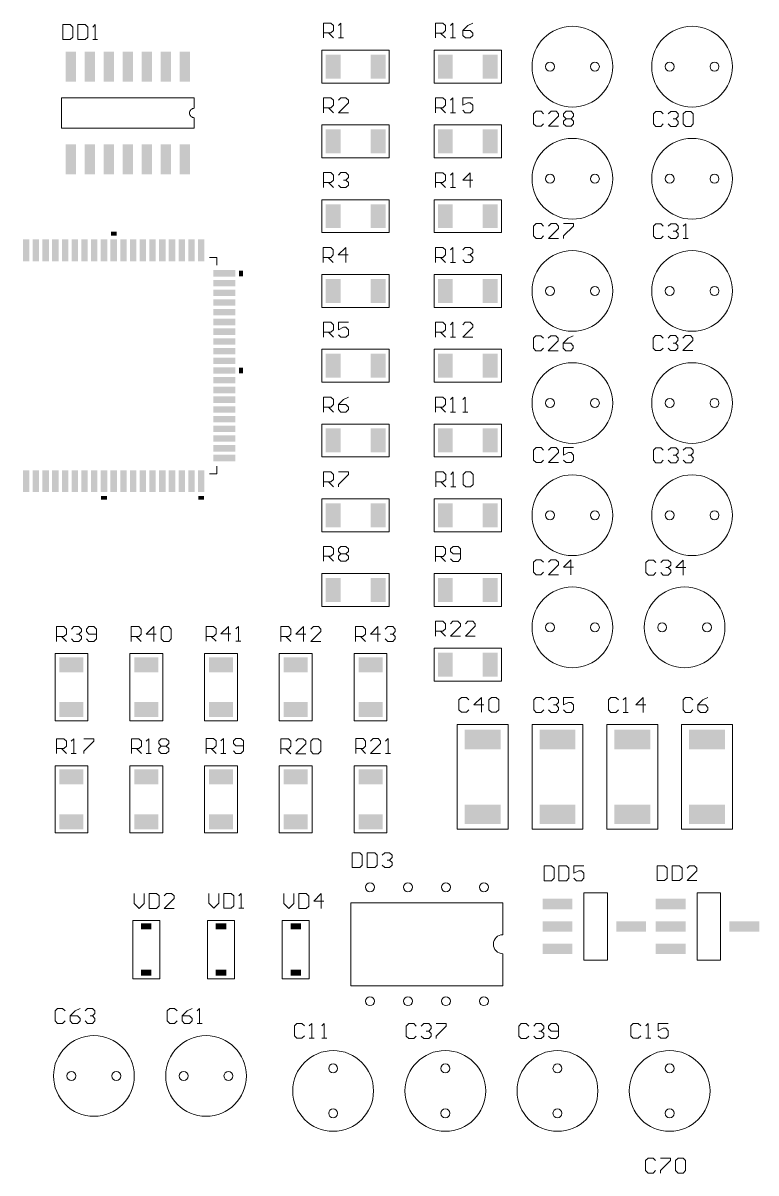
# Model space of a CAD drawing. Extents: x 0 to 597, y 0 to 420.
# Drawn here: x 122.4 to 171.4, y 244.4 to 321.4 of the extents above; entities that cross this region are included whole.
import ezdxf

# ---------------------------------------------------------------- set-up
doc = ezdxf.new("R2010")
doc.units = 0
doc.header["$MEASUREMENT"] = 0
doc.layers.add('PDF _Геометрия', color=7, linetype='CONTINUOUS')
doc.layers.add('PDF _Сплошная заливка', color=7, linetype='CONTINUOUS')

msp = doc.modelspace()

# ---------------------------------------------------------------- linework, layer by layer
at = {"layer": 'PDF _Геометрия', "lineweight": 20}
for points in [[(125.03252, 321.24951), (125.03252, 320.24978), (125.53222, 320.24978), (125.69885, 320.41646), (125.69885, 321.08294), (125.53222, 321.24951)], [(126.03222, 321.24951), (126.03222, 320.24978), (126.53223, 320.24978), (126.69886, 320.41646), (126.69886, 321.08294), (126.53223, 321.24951)], [(146.86693, 319.53915), (146.86693, 317.33922), (142.36616, 317.33922), (142.36616, 319.53915)], [(154.36844, 319.53915), (154.36844, 317.33922), (149.86747, 317.33922), (149.86747, 319.53915)], [(158.52409, 315.28765), (158.69104, 315.45433), (159.0241, 315.45433), (159.19073, 315.28765), (159.19073, 315.12108), (159.0241, 314.95441), (159.19073, 314.78784), (159.19073, 314.62117), (159.0241, 314.4546), (158.69104, 314.4546), (158.52409, 314.62117), (158.52409, 314.78784), (158.69104, 314.95441), (158.52409, 315.12108)], [(166.53066, 315.277), (166.69729, 315.44368), (167.03066, 315.44368), (167.1973, 315.277), (167.1973, 314.61052), (167.03066, 314.44385), (166.69729, 314.44385), (166.53066, 314.61052)], [(146.86693, 314.53918), (146.86693, 312.33924), (142.36616, 312.33924), (142.36616, 314.53918)], [(154.36844, 314.53918), (154.36844, 312.33903), (149.86747, 312.33903), (149.86747, 314.53918)], [(146.86693, 309.5391), (146.86693, 307.33896), (142.36616, 307.33896), (142.36616, 309.5391)], [(154.36844, 309.5391), (154.36844, 307.33896), (149.86747, 307.33896), (149.86747, 309.5391)], [(146.86693, 304.53912), (146.86693, 302.33898), (142.36616, 302.33898), (142.36616, 304.53912)], [(154.36844, 304.53912), (154.36844, 302.33898), (149.86747, 302.33898), (149.86747, 304.53912)], [(146.86693, 299.53915), (146.86693, 297.33901), (142.36616, 297.33901), (142.36616, 299.53915)], [(154.36844, 299.53915), (154.36844, 297.33901), (149.86747, 297.33901), (149.86747, 299.53915)], [(146.86693, 294.53918), (146.86693, 292.33903), (142.36616, 292.33903), (142.36616, 294.53918)], [(154.36844, 294.53918), (154.36844, 292.33903), (149.86747, 292.33903), (149.86747, 294.53918)], [(151.81239, 291.16933), (151.97913, 291.336), (152.3124, 291.336), (152.47903, 291.16933), (152.47903, 290.50284), (152.3124, 290.33627), (151.97913, 290.33627), (151.81239, 290.50284)], [(146.86693, 289.5392), (146.86693, 287.33906), (142.36616, 287.33906), (142.36616, 289.5392)], [(154.36844, 289.5392), (154.36844, 287.33906), (149.86747, 287.33906), (149.86747, 289.5392)], [(143.46998, 286.19024), (143.63672, 286.35681), (143.96999, 286.35681), (144.13641, 286.19024), (144.13641, 286.02357), (143.96999, 285.857), (144.13641, 285.69032), (144.13641, 285.52376), (143.96999, 285.35708), (143.63672, 285.35708), (143.46998, 285.52376), (143.46998, 285.69032), (143.63672, 285.857), (143.46998, 286.02357)], [(146.86693, 284.53923), (146.86693, 282.33909), (142.36616, 282.33909), (142.36616, 284.53923)], [(154.36813, 284.53923), (154.36813, 282.33909), (149.86747, 282.33909), (149.86747, 284.53923)], [(131.61621, 280.82725), (131.78284, 280.99392), (132.11611, 280.99392), (132.28275, 280.82725), (132.28275, 280.16097), (132.11611, 279.9944), (131.78284, 279.9944), (131.61621, 280.16097)], [(126.71307, 279.18916), (126.71307, 274.6891), (124.51274, 274.6891), (124.51274, 279.18916)], [(131.71425, 279.18916), (131.71425, 274.6891), (129.51372, 274.6891), (129.51372, 279.18916)], [(136.71492, 279.18916), (136.71492, 274.6891), (134.51459, 274.6891), (134.51459, 279.18916)], [(141.7161, 279.18916), (141.7161, 274.6891), (139.51557, 274.6891), (139.51557, 279.18916)], [(146.71677, 279.18916), (146.71677, 274.6891), (144.51644, 274.6891), (144.51644, 279.18916)], [(154.36844, 279.53925), (154.36844, 277.33911), (149.86747, 277.33911), (149.86747, 279.53925)], [(153.5293, 276.09248), (153.69593, 276.25905), (154.0292, 276.25905), (154.19594, 276.09248), (154.19594, 275.4262), (154.0292, 275.25953), (153.69593, 275.25953), (153.5293, 275.4262)], [(154.81829, 274.43919), (154.81829, 267.43915), (151.41795, 267.43915), (151.41795, 274.43919)], [(159.81927, 274.43919), (159.81927, 267.43915), (156.41882, 267.43915), (156.41882, 274.43919)], [(164.82014, 274.43919), (161.41969, 274.43919), (161.41969, 267.43915), (164.82014, 267.43915)], [(169.82111, 274.43919), (169.82111, 267.43915), (166.42067, 267.43915), (166.42067, 274.43919)], [(131.45308, 273.32811), (131.61971, 273.49478), (131.95277, 273.49478), (132.11972, 273.32811), (132.11972, 273.16154), (131.95277, 272.99487), (132.11972, 272.8283), (132.11972, 272.66163), (131.95277, 272.49506), (131.61971, 272.49506), (131.45308, 272.66163), (131.45308, 272.8283), (131.61971, 272.99487), (131.45308, 273.16154)], [(141.61826, 273.32439), (141.7849, 273.49096), (142.11827, 273.49096), (142.2849, 273.32439), (142.2849, 272.6578), (142.11827, 272.49123), (141.7849, 272.49123), (141.61826, 272.6578)], [(126.71307, 267.18924), (124.51274, 267.18924), (124.51274, 271.68909), (126.71307, 271.68909)], [(131.71395, 267.18924), (129.51372, 267.18924), (129.51372, 271.68909), (131.71395, 271.68909)], [(136.71513, 267.18924), (134.51459, 267.18924), (134.51459, 271.68909), (136.71513, 271.68909)], [(141.7161, 267.18924), (139.51557, 267.18924), (139.51557, 271.68909), (141.7161, 271.68909)], [(146.71698, 267.18924), (144.51644, 267.18924), (144.51644, 271.68909), (146.71698, 271.68909)], [(144.39471, 265.87044), (144.39471, 264.87102), (144.89451, 264.87102), (145.06114, 265.03759), (145.06114, 265.70387), (144.89451, 265.87044)], [(145.39441, 265.87044), (145.39441, 264.87102), (145.89441, 264.87102), (146.06105, 265.03759), (146.06105, 265.70387), (145.89441, 265.87044)], [(157.22037, 264.99241), (157.22037, 263.99268), (157.72007, 263.99268), (157.8867, 264.15925), (157.8867, 264.82574), (157.72007, 264.99241)], [(158.21997, 264.99241), (158.21997, 263.99268), (158.71998, 263.99268), (158.88661, 264.15925), (158.88661, 264.82574), (158.71998, 264.99241)], [(164.78389, 264.99954), (164.78389, 263.99971), (165.28379, 263.99971), (165.45042, 264.16639), (165.45042, 264.83287), (165.28379, 264.99954)], [(165.78379, 264.99954), (165.78379, 263.99971), (166.2837, 263.99971), (166.45043, 264.16639), (166.45043, 264.83287), (166.2837, 264.99954)], [(130.80827, 263.14784), (130.80827, 262.14812), (131.30828, 262.14812), (131.47491, 262.31469), (131.47491, 262.98117), (131.30828, 263.14784)], [(135.80235, 263.14888), (135.80235, 262.14936), (136.30235, 262.14936), (136.46899, 262.31603), (136.46899, 262.98251), (136.30235, 263.14888)], [(140.81774, 263.13688), (140.81774, 262.13747), (141.31775, 262.13747), (141.48438, 262.30404), (141.48438, 262.97031), (141.31775, 263.13688)], [(131.51405, 261.33915), (131.51405, 257.4392), (129.71362, 257.4392), (129.71362, 261.33915)], [(136.51492, 261.33915), (136.51492, 257.4392), (134.71449, 257.4392), (134.71449, 261.33915)], [(141.5159, 261.33915), (141.5159, 257.4392), (139.71567, 257.4392), (139.71567, 261.33915)], [(166.01644, 245.28047), (166.18318, 245.44714), (166.51645, 245.44714), (166.68308, 245.28047), (166.68308, 244.61419), (166.51645, 244.44762), (166.18318, 244.44762), (166.01644, 244.61419)]]:
    msp.add_lwpolyline(points, close=True, dxfattribs=at)
for points in [[(127.03213, 320.24978), (127.3655, 320.24978), (127.19876, 320.24978), (127.19876, 321.24951), (127.03213, 321.08294)], [(127.19876, 321.24951), (127.19876, 321.24951)], [(142.47008, 320.35825), (142.47008, 321.35797), (142.97008, 321.35797), (143.13671, 321.1914), (143.13671, 320.85816), (142.97008, 320.69149), (142.47008, 320.69149)], [(143.46998, 320.35825), (143.80335, 320.35825), (143.63672, 320.35825), (143.63672, 321.35797), (143.46998, 321.1914)], [(143.63672, 321.35797), (143.63672, 321.35797)], [(149.95738, 320.35525), (149.95738, 321.35497), (150.45738, 321.35497), (150.62371, 321.1883), (150.62371, 320.85506), (150.45738, 320.68849), (149.95738, 320.68849)], [(150.95708, 320.35525), (151.29035, 320.35525), (151.12371, 320.35525), (151.12371, 321.35497), (150.95708, 321.1883)], [(151.12371, 321.35497), (151.12371, 321.35497)], [(152.45699, 321.35497), (152.12362, 321.1883), (151.79035, 320.85506), (151.79035, 320.52182), (151.95699, 320.35525), (152.29025, 320.35525), (152.45699, 320.52182), (152.45699, 320.68849), (152.29025, 320.85506), (151.79035, 320.85506)], [(142.80345, 320.69149), (143.13671, 320.35825)], [(150.29065, 320.68849), (150.62371, 320.35525)], [(142.47162, 315.35445), (142.47162, 316.35417), (142.97132, 316.35417), (143.13795, 316.1876), (143.13795, 315.85436), (142.97132, 315.68769), (142.47162, 315.68769)], [(144.13796, 315.35445), (143.47132, 315.35445), (144.13796, 316.02093), (144.13796, 316.1876), (143.97122, 316.35417), (143.63795, 316.35417), (143.47132, 316.1876)], [(149.95532, 315.35527), (149.95532, 316.355), (150.45532, 316.355), (150.62196, 316.18833), (150.62196, 315.85508), (150.45532, 315.68851), (149.95532, 315.68851)], [(150.95533, 315.35527), (151.28829, 315.35527), (151.12196, 315.35527), (151.12196, 316.355), (150.95533, 316.18833)], [(151.12196, 316.355), (151.12196, 316.355)], [(152.45493, 316.355), (151.78829, 316.355), (151.78829, 315.85508), (152.12156, 316.02176), (152.2883, 316.02176), (152.45493, 315.85508), (152.45493, 315.52184), (152.2883, 315.35527), (151.95493, 315.35527), (151.78829, 315.52184)], [(142.80468, 315.68769), (143.13795, 315.35445)], [(150.28869, 315.68851), (150.62196, 315.35527)], [(157.19113, 315.28765), (157.02449, 315.45433), (156.69112, 315.45433), (156.52449, 315.28765), (156.52449, 314.62117), (156.69112, 314.4546), (157.02449, 314.4546), (157.19113, 314.62117)], [(158.19103, 314.4546), (157.52439, 314.4546), (158.19103, 315.12108), (158.19103, 315.28765), (158.0244, 315.45433), (157.69113, 315.45433), (157.52439, 315.28765)], [(165.19738, 315.277), (165.03075, 315.44368), (164.69748, 315.44368), (164.53085, 315.277), (164.53085, 314.61052), (164.69748, 314.44385), (165.03075, 314.44385), (165.19738, 314.61052)], [(165.53075, 315.277), (165.69739, 315.44368), (166.03066, 315.44368), (166.19739, 315.277), (166.19739, 315.11033), (166.03066, 314.94376), (165.86402, 314.94376), (166.03066, 314.94376), (166.19739, 314.77709), (166.19739, 314.61052), (166.03066, 314.44385), (165.69739, 314.44385), (165.53075, 314.61052)], [(158.69104, 314.95441), (159.0241, 314.95441)], [(166.19739, 315.11033), (166.19739, 315.11033)], [(166.19739, 315.11033), (166.19739, 315.11033)], [(166.19739, 315.11033), (166.19739, 315.11033)], [(142.47008, 310.35065), (142.47008, 311.35037), (142.97008, 311.35037), (143.13671, 311.1838), (143.13671, 310.85056), (142.97008, 310.68389), (142.47008, 310.68389)], [(143.46998, 311.1838), (143.63672, 311.35037), (143.96999, 311.35037), (144.13641, 311.1838), (144.13641, 311.01713), (143.96999, 310.85056), (143.80335, 310.85056), (143.96999, 310.85056), (144.13641, 310.68389), (144.13641, 310.51732), (143.96999, 310.35065), (143.63672, 310.35065), (143.46998, 310.51732)], [(144.13641, 311.01713), (144.13641, 311.01713)], [(144.13641, 311.01713), (144.13641, 311.01713)], [(144.13641, 311.01713), (144.13641, 311.01713)], [(149.95738, 310.34765), (149.95738, 311.34737), (150.45738, 311.34737), (150.62371, 311.1807), (150.62371, 310.84746), (150.45738, 310.68089), (149.95738, 310.68089)], [(150.95708, 310.34765), (151.29035, 310.34765), (151.12371, 310.34765), (151.12371, 311.34737), (150.95708, 311.1807)], [(151.12371, 311.34737), (151.12371, 311.34737)], [(152.29025, 310.34765), (152.29025, 311.34737), (151.79035, 310.84746), (152.45699, 310.84746)], [(142.80345, 310.68389), (143.13671, 310.35065)], [(150.29065, 310.68089), (150.62371, 310.34765)], [(157.19113, 307.78014), (157.02449, 307.94682), (156.69112, 307.94682), (156.52449, 307.78014), (156.52449, 307.11366), (156.69112, 306.94709), (157.02449, 306.94709), (157.19113, 307.11366)], [(158.19103, 306.94709), (157.52439, 306.94709), (158.19103, 307.61357), (158.19103, 307.78014), (158.0244, 307.94682), (157.69113, 307.94682), (157.52439, 307.78014)], [(158.52409, 307.94682), (159.19073, 307.94682), (159.19073, 307.78014), (158.52409, 307.11366), (158.52409, 306.94709)], [(165.19738, 307.76929), (165.03075, 307.93586), (164.69748, 307.93586), (164.53085, 307.76929), (164.53085, 307.1028), (164.69748, 306.93613), (165.03075, 306.93613), (165.19738, 307.1028)], [(165.53075, 307.76929), (165.69739, 307.93586), (166.03066, 307.93586), (166.19739, 307.76929), (166.19739, 307.60261), (166.03066, 307.43605), (165.86402, 307.43605), (166.03066, 307.43605), (166.19739, 307.26937), (166.19739, 307.1028), (166.03066, 306.93613), (165.69739, 306.93613), (165.53075, 307.1028)], [(166.53066, 306.93613), (166.86393, 306.93613), (166.69729, 306.93613), (166.69729, 307.93586), (166.53066, 307.76929)], [(166.69729, 307.93586), (166.69729, 307.93586)], [(166.19739, 307.60261), (166.19739, 307.60261)], [(166.19739, 307.60261), (166.19739, 307.60261)], [(166.19739, 307.60261), (166.19739, 307.60261)], [(142.45411, 305.34685), (142.45411, 306.34657), (142.95401, 306.34657), (143.12075, 306.18), (143.12075, 305.84676), (142.95401, 305.68009), (142.45411, 305.68009)], [(143.95402, 305.34685), (143.95402, 306.34657), (143.45402, 305.84676), (144.12066, 305.84676)], [(149.95532, 305.34767), (149.95532, 306.3474), (150.45532, 306.3474), (150.62196, 306.18073), (150.62196, 305.84748), (150.45532, 305.68092), (149.95532, 305.68092)], [(150.95533, 305.34767), (151.28829, 305.34767), (151.12196, 305.34767), (151.12196, 306.3474), (150.95533, 306.18073)], [(151.12196, 306.3474), (151.12196, 306.3474)], [(151.78829, 306.18073), (151.95493, 306.3474), (152.2883, 306.3474), (152.45493, 306.18073), (152.45493, 306.01416), (152.2883, 305.84748), (152.12156, 305.84748), (152.2883, 305.84748), (152.45493, 305.68092), (152.45493, 305.51424), (152.2883, 305.34767), (151.95493, 305.34767), (151.78829, 305.51424)], [(142.78738, 305.68009), (143.12075, 305.34685)], [(150.28869, 305.68092), (150.62196, 305.34767)], [(152.45493, 306.01416), (152.45493, 306.01416)], [(152.45493, 306.01416), (152.45493, 306.01416)], [(152.45493, 306.01416), (152.45493, 306.01416)], [(142.47008, 300.34305), (142.47008, 301.34277), (142.97008, 301.34277), (143.13671, 301.1762), (143.13671, 300.84296), (142.97008, 300.67629), (142.47008, 300.67629)], [(144.13641, 301.34277), (143.46998, 301.34277), (143.46998, 300.84296), (143.80335, 301.00953), (143.96999, 301.00953), (144.13641, 300.84296), (144.13641, 300.50972), (143.96999, 300.34305), (143.63672, 300.34305), (143.46998, 300.50972)], [(149.95532, 300.34387), (149.95532, 301.3436), (150.45532, 301.3436), (150.62196, 301.17693), (150.62196, 300.84368), (150.45532, 300.67712), (149.95532, 300.67712)], [(150.95533, 300.34387), (151.28829, 300.34387), (151.12196, 300.34387), (151.12196, 301.3436), (150.95533, 301.17693)], [(151.12196, 301.3436), (151.12196, 301.3436)], [(152.45493, 300.34387), (151.78829, 300.34387), (152.45493, 301.01036), (152.45493, 301.17693), (152.2883, 301.3436), (151.95493, 301.3436), (151.78829, 301.17693)], [(142.80345, 300.67629), (143.13671, 300.34305)], [(150.28869, 300.67712), (150.62196, 300.34387)], [(157.17362, 300.27243), (157.00698, 300.4391), (156.67361, 300.4391), (156.50718, 300.27243), (156.50718, 299.60594), (156.67361, 299.43937), (157.00698, 299.43937), (157.17362, 299.60594)], [(158.17352, 299.43937), (157.50689, 299.43937), (158.17352, 300.10586), (158.17352, 300.27243), (158.00689, 300.4391), (157.67352, 300.4391), (157.50689, 300.27243)], [(159.17343, 300.4391), (158.84016, 300.27243), (158.50679, 299.93919), (158.50679, 299.60594), (158.67353, 299.43937), (159.0068, 299.43937), (159.17343, 299.60594), (159.17343, 299.77262), (159.0068, 299.93919), (158.50679, 299.93919)], [(165.17987, 300.28721), (165.01324, 300.45378), (164.68018, 300.45378), (164.51354, 300.28721), (164.51354, 299.62073), (164.68018, 299.45406), (165.01324, 299.45406), (165.17987, 299.62073)], [(165.51325, 300.28721), (165.67988, 300.45378), (166.01315, 300.45378), (166.17978, 300.28721), (166.17978, 300.12054), (166.01315, 299.95397), (165.84651, 299.95397), (166.01315, 299.95397), (166.17978, 299.7873), (166.17978, 299.62073), (166.01315, 299.45406), (165.67988, 299.45406), (165.51325, 299.62073)], [(166.17978, 300.12054), (166.17978, 300.12054)], [(166.17978, 300.12054), (166.17978, 300.12054)], [(166.17978, 300.12054), (166.17978, 300.12054)], [(167.17979, 299.45406), (166.51315, 299.45406), (167.17979, 300.12054), (167.17979, 300.28721), (167.01305, 300.45378), (166.67979, 300.45378), (166.51315, 300.28721)], [(142.47162, 295.33925), (142.47162, 296.33897), (142.97132, 296.33897), (143.13795, 296.1724), (143.13795, 295.83916), (142.97132, 295.67249), (142.47162, 295.67249)], [(144.13796, 296.33897), (143.80459, 296.1724), (143.47132, 295.83916), (143.47132, 295.50592), (143.63795, 295.33925), (143.97122, 295.33925), (144.13796, 295.50592), (144.13796, 295.67249), (143.97122, 295.83916), (143.47132, 295.83916)], [(149.95532, 295.34007), (149.95532, 296.3398), (150.45532, 296.3398), (150.62196, 296.17313), (150.62196, 295.83989), (150.45532, 295.67332), (149.95532, 295.67332)], [(150.95533, 295.34007), (151.28829, 295.34007), (151.12196, 295.34007), (151.12196, 296.3398), (150.95533, 296.17313)], [(151.12196, 296.3398), (151.12196, 296.3398)], [(151.78829, 295.34007), (152.12156, 295.34007), (151.95493, 295.34007), (151.95493, 296.3398), (151.78829, 296.17313)], [(151.95493, 296.3398), (151.95493, 296.3398)], [(142.80468, 295.67249), (143.13795, 295.33925)], [(150.28869, 295.67332), (150.62196, 295.34007)], [(157.19113, 292.79035), (157.02449, 292.95703), (156.69112, 292.95703), (156.52449, 292.79035), (156.52449, 292.12387), (156.69112, 291.9573), (157.02449, 291.9573), (157.19113, 292.12387)], [(158.19103, 291.9573), (157.52439, 291.9573), (158.19103, 292.62378), (158.19103, 292.79035), (158.0244, 292.95703), (157.69113, 292.95703), (157.52439, 292.79035)], [(159.19073, 292.95703), (158.52409, 292.95703), (158.52409, 292.45711), (158.85746, 292.62378), (159.0241, 292.62378), (159.19073, 292.45711), (159.19073, 292.12387), (159.0241, 291.9573), (158.69073, 291.9573), (158.52409, 292.12387)], [(165.19738, 292.7795), (165.03075, 292.94607), (164.69748, 292.94607), (164.53085, 292.7795), (164.53085, 292.11301), (164.69748, 291.94634), (165.03075, 291.94634), (165.19738, 292.11301)], [(165.53075, 292.7795), (165.69739, 292.94607), (166.03066, 292.94607), (166.19739, 292.7795), (166.19739, 292.61282), (166.03066, 292.44626), (165.86402, 292.44626), (166.03066, 292.44626), (166.19739, 292.27989), (166.19739, 292.11301), (166.03066, 291.94634), (165.69739, 291.94634), (165.53075, 292.11301)], [(166.19739, 292.61282), (166.19739, 292.61282)], [(166.19739, 292.61282), (166.19739, 292.61282)], [(166.19739, 292.61282), (166.19739, 292.61282)], [(166.53066, 292.7795), (166.69729, 292.94607), (167.03066, 292.94607), (167.1973, 292.7795), (167.1973, 292.61282), (167.03066, 292.44626), (166.86393, 292.44626), (167.03066, 292.44626), (167.1973, 292.27989), (167.1973, 292.11301), (167.03066, 291.94634), (166.69729, 291.94634), (166.53066, 292.11301)], [(167.1973, 292.61282), (167.1973, 292.61282)], [(167.1973, 292.61282), (167.1973, 292.61282)], [(167.1973, 292.61282), (167.1973, 292.61282)], [(142.47162, 290.33545), (142.47162, 291.33517), (142.97132, 291.33517), (143.13795, 291.1686), (143.13795, 290.83536), (142.97132, 290.66869), (142.47162, 290.66869)], [(143.47132, 291.33517), (144.13796, 291.33517), (144.13796, 291.1686), (143.47132, 290.50212), (143.47132, 290.33545)], [(149.97921, 290.33627), (149.97921, 291.336), (150.47922, 291.336), (150.64585, 291.16933), (150.64585, 290.83609), (150.47922, 290.66952), (149.97921, 290.66952)], [(150.97912, 290.33627), (151.31249, 290.33627), (151.14586, 290.33627), (151.14586, 291.336), (150.97912, 291.16933)], [(151.14586, 291.336), (151.14586, 291.336)], [(142.80468, 290.66869), (143.13795, 290.33545)], [(150.31258, 290.66952), (150.64585, 290.33627)], [(142.47008, 285.35708), (142.47008, 286.35681), (142.97008, 286.35681), (143.13671, 286.19024), (143.13671, 285.857), (142.97008, 285.69032), (142.47008, 285.69032)], [(149.97138, 285.35326), (149.97138, 286.35298), (150.47129, 286.35298), (150.63802, 286.18641), (150.63802, 285.85317), (150.47129, 285.6865), (149.97138, 285.6865)], [(150.97129, 285.51993), (151.13793, 285.35326), (151.4713, 285.35326), (151.63793, 285.51993), (151.63793, 286.18641), (151.4713, 286.35298), (151.13793, 286.35298), (150.97129, 286.18641), (150.97129, 286.01974), (151.13793, 285.85317), (151.63793, 285.85317)], [(142.80345, 285.69032), (143.13671, 285.35708)], [(143.63672, 285.857), (143.96999, 285.857)], [(150.30465, 285.6865), (150.63802, 285.35326)], [(157.18299, 285.28926), (157.01636, 285.45593), (156.68329, 285.45593), (156.51666, 285.28926), (156.51666, 284.62277), (156.68329, 284.45641), (157.01636, 284.45641), (157.18299, 284.62277)], [(158.1829, 284.45641), (157.51626, 284.45641), (158.1829, 285.12269), (158.1829, 285.28926), (158.01626, 285.45593), (157.68299, 285.45593), (157.51626, 285.28926)], [(159.01617, 284.45641), (159.01617, 285.45593), (158.51627, 284.95601), (159.18291, 284.95601)], [(164.69717, 285.27199), (164.53054, 285.43866), (164.19748, 285.43866), (164.03064, 285.27199), (164.03064, 284.6055), (164.19748, 284.43883), (164.53054, 284.43883), (164.69717, 284.6055)], [(165.03054, 285.27199), (165.19718, 285.43866), (165.53044, 285.43866), (165.69718, 285.27199), (165.69718, 285.10532), (165.53044, 284.93875), (165.36381, 284.93875), (165.53044, 284.93875), (165.69718, 284.77207), (165.69718, 284.6055), (165.53044, 284.43883), (165.19718, 284.43883), (165.03054, 284.6055)], [(166.53045, 284.43883), (166.53045, 285.43866), (166.03045, 284.93875), (166.69709, 284.93875)], [(165.69718, 285.10532), (165.69718, 285.10532)], [(165.69718, 285.10532), (165.69718, 285.10532)], [(165.69718, 285.10532), (165.69718, 285.10532)], [(124.61182, 279.9944), (124.61182, 280.99392), (125.11182, 280.99392), (125.27825, 280.82725), (125.27825, 280.49421), (125.11182, 280.32764), (124.61182, 280.32764)], [(125.61152, 280.82725), (125.77815, 280.99392), (126.11152, 280.99392), (126.27816, 280.82725), (126.27816, 280.66057), (126.11152, 280.49421), (125.94479, 280.49421), (126.11152, 280.49421), (126.27816, 280.32764), (126.27816, 280.16097), (126.11152, 279.9944), (125.77815, 279.9944), (125.61152, 280.16097)], [(126.61142, 280.16097), (126.77806, 279.9944), (127.11143, 279.9944), (127.27806, 280.16097), (127.27806, 280.82725), (127.11143, 280.99392), (126.77806, 280.99392), (126.61142, 280.82725), (126.61142, 280.66057), (126.77806, 280.49421), (127.27806, 280.49421)], [(129.6166, 279.9944), (129.6166, 280.99392), (130.11651, 280.99392), (130.28314, 280.82725), (130.28314, 280.49421), (130.11651, 280.32764), (129.6166, 280.32764)], [(131.11621, 279.9944), (131.11621, 280.99392), (130.61651, 280.49421), (131.28284, 280.49421)], [(134.61397, 280.00557), (134.61397, 281.00508), (135.11367, 281.00508), (135.2803, 280.83872), (135.2803, 280.50538), (135.11367, 280.33881), (134.61397, 280.33881)], [(136.11358, 280.00557), (136.11358, 281.00508), (135.61357, 280.50538), (136.28021, 280.50538)], [(136.61358, 280.00557), (136.94685, 280.00557), (136.78022, 280.00557), (136.78022, 281.00508), (136.61358, 280.83872)], [(136.78022, 281.00508), (136.78022, 281.00508)], [(139.62607, 279.98623), (139.62607, 280.98596), (140.12597, 280.98596), (140.29261, 280.81939), (140.29261, 280.48615), (140.12597, 280.31947), (139.62607, 280.31947)], [(141.12568, 279.98623), (141.12568, 280.98596), (140.62598, 280.48615), (141.29231, 280.48615)], [(142.29222, 279.98623), (141.62568, 279.98623), (142.29222, 280.65271), (142.29222, 280.81939), (142.12558, 280.98596), (141.79231, 280.98596), (141.62568, 280.81939)], [(144.60532, 279.9944), (144.60532, 280.99392), (145.10532, 280.99392), (145.27175, 280.82725), (145.27175, 280.49421), (145.10532, 280.32764), (144.60532, 280.32764)], [(146.10502, 279.9944), (146.10502, 280.99392), (145.60502, 280.49421), (146.27166, 280.49421)], [(146.60493, 280.82725), (146.77166, 280.99392), (147.10493, 280.99392), (147.27156, 280.82725), (147.27156, 280.66057), (147.10493, 280.49421), (146.9383, 280.49421), (147.10493, 280.49421), (147.27156, 280.32764), (147.27156, 280.16097), (147.10493, 279.9944), (146.77166, 279.9944), (146.60493, 280.16097)], [(149.95738, 280.35028), (149.95738, 281.35001), (150.45738, 281.35001), (150.62371, 281.18334), (150.62371, 280.8501), (150.45738, 280.68353), (149.95738, 280.68353)], [(151.62372, 280.35028), (150.95708, 280.35028), (151.62372, 281.01677), (151.62372, 281.18334), (151.45698, 281.35001), (151.12371, 281.35001), (150.95708, 281.18334)], [(152.62362, 280.35028), (151.95699, 280.35028), (152.62362, 281.01677), (152.62362, 281.18334), (152.45699, 281.35001), (152.12362, 281.35001), (151.95699, 281.18334)], [(124.94519, 280.32764), (125.27825, 279.9944)], [(126.27816, 280.66057), (126.27816, 280.66057)], [(126.27816, 280.66057), (126.27816, 280.66057)], [(126.27816, 280.66057), (126.27816, 280.66057)], [(129.94987, 280.32764), (130.28314, 279.9944)], [(134.94724, 280.33881), (135.2803, 280.00557)], [(139.95934, 280.31947), (140.29261, 279.98623)], [(144.93869, 280.32764), (145.27175, 279.9944)], [(147.27156, 280.66057), (147.27156, 280.66057)], [(147.27156, 280.66057), (147.27156, 280.66057)], [(147.27156, 280.66057), (147.27156, 280.66057)], [(150.29065, 280.68353), (150.62371, 280.35028)], [(152.19602, 276.09248), (152.02939, 276.25905), (151.69632, 276.25905), (151.52969, 276.09248), (151.52969, 275.4262), (151.69632, 275.25953), (152.02939, 275.25953), (152.19602, 275.4262)], [(153.02929, 275.25953), (153.02929, 276.25905), (152.52939, 275.75944), (153.19593, 275.75944)], [(157.19597, 276.08452), (157.02933, 276.25119), (156.69596, 276.25119), (156.52933, 276.08452), (156.52933, 275.41803), (156.69596, 275.25146), (157.02933, 275.25146), (157.19597, 275.41803)], [(157.52923, 276.08452), (157.69587, 276.25119), (158.02924, 276.25119), (158.19587, 276.08452), (158.19587, 275.91795), (158.02924, 275.75128), (157.8626, 275.75128), (158.02924, 275.75128), (158.19587, 275.58471), (158.19587, 275.41803), (158.02924, 275.25146), (157.69587, 275.25146), (157.52923, 275.41803)], [(159.19557, 276.25119), (158.52924, 276.25119), (158.52924, 275.75128), (158.86251, 275.91795), (159.02894, 275.91795), (159.19557, 275.75128), (159.19557, 275.41803), (159.02894, 275.25146), (158.69557, 275.25146), (158.52924, 275.41803)], [(162.18973, 276.08452), (162.0231, 276.25119), (161.69004, 276.25119), (161.5234, 276.08452), (161.5234, 275.41803), (161.69004, 275.25146), (162.0231, 275.25146), (162.18973, 275.41803)], [(162.5231, 275.25146), (162.85637, 275.25146), (162.68974, 275.25146), (162.68974, 276.25119), (162.5231, 276.08452)], [(162.68974, 276.25119), (162.68974, 276.25119)], [(163.85628, 275.25146), (163.85628, 276.25119), (163.35638, 275.75128), (164.02301, 275.75128)], [(167.18226, 276.08452), (167.01563, 276.25119), (166.68236, 276.25119), (166.51573, 276.08452), (166.51573, 275.41803), (166.68236, 275.25146), (167.01563, 275.25146), (167.18226, 275.41803)], [(168.18227, 276.25119), (167.8489, 276.08452), (167.51563, 275.75128), (167.51563, 275.41803), (167.68227, 275.25146), (168.01554, 275.25146), (168.18227, 275.41803), (168.18227, 275.58471), (168.01554, 275.75128), (167.51563, 275.75128)], [(158.19587, 275.91795), (158.19587, 275.91795)], [(158.19587, 275.91795), (158.19587, 275.91795)], [(158.19587, 275.91795), (158.19587, 275.91795)], [(124.6045, 272.49506), (124.6045, 273.49478), (125.1042, 273.49478), (125.27083, 273.32811), (125.27083, 272.99487), (125.1042, 272.8283), (124.6045, 272.8283)], [(125.6041, 272.49506), (125.93747, 272.49506), (125.77084, 272.49506), (125.77084, 273.49478), (125.6041, 273.32811)], [(125.77084, 273.49478), (125.77084, 273.49478)], [(126.43738, 273.49478), (127.10401, 273.49478), (127.10401, 273.32811), (126.43738, 272.66163), (126.43738, 272.49506)], [(129.6199, 272.49506), (129.6199, 273.49478), (130.1198, 273.49478), (130.28654, 273.32811), (130.28654, 272.99487), (130.1198, 272.8283), (129.6199, 272.8283)], [(130.61981, 272.49506), (130.95307, 272.49506), (130.78644, 272.49506), (130.78644, 273.49478), (130.61981, 273.32811)], [(130.78644, 273.49478), (130.78644, 273.49478)], [(134.61397, 272.50974), (134.61397, 273.50947), (135.11367, 273.50947), (135.2803, 273.3429), (135.2803, 273.00965), (135.11367, 272.84298), (134.61397, 272.84298)], [(135.61357, 272.50974), (135.94694, 272.50974), (135.78031, 272.50974), (135.78031, 273.50947), (135.61357, 273.3429)], [(135.78031, 273.50947), (135.78031, 273.50947)], [(136.44684, 272.67641), (136.61358, 272.50974), (136.94685, 272.50974), (137.11348, 272.67641), (137.11348, 273.3429), (136.94685, 273.50947), (136.61358, 273.50947), (136.44684, 273.3429), (136.44684, 273.17622), (136.61358, 273.00965), (137.11348, 273.00965)], [(139.61866, 272.49123), (139.61866, 273.49096), (140.11835, 273.49096), (140.28499, 273.32439), (140.28499, 272.99104), (140.11835, 272.82447), (139.61866, 272.82447)], [(141.285, 272.49123), (140.61836, 272.49123), (141.285, 273.15772), (141.285, 273.32439), (141.11826, 273.49096), (140.78499, 273.49096), (140.61836, 273.32439)], [(144.62344, 272.50168), (144.62344, 273.5014), (145.12314, 273.5014), (145.28977, 273.33473), (145.28977, 273.00149), (145.12314, 272.83492), (144.62344, 272.83492)], [(146.28968, 272.50168), (145.62304, 272.50168), (146.28968, 273.16816), (146.28968, 273.33473), (146.12305, 273.5014), (145.78978, 273.5014), (145.62304, 273.33473)], [(146.62305, 272.50168), (146.95632, 272.50168), (146.78968, 272.50168), (146.78968, 273.5014), (146.62305, 273.33473)], [(146.78968, 273.5014), (146.78968, 273.5014)], [(124.93777, 272.8283), (125.27083, 272.49506)], [(129.95317, 272.8283), (130.28654, 272.49506)], [(131.61971, 272.99487), (131.95277, 272.99487)], [(134.94724, 272.84298), (135.2803, 272.50974)], [(139.95193, 272.82447), (140.28499, 272.49123)], [(144.95671, 272.83492), (145.28977, 272.50168)], [(146.39432, 265.70387), (146.56105, 265.87044), (146.89432, 265.87044), (147.06095, 265.70387), (147.06095, 265.53751), (146.89432, 265.37083), (146.72769, 265.37083), (146.89432, 265.37083), (147.06095, 265.20426), (147.06095, 265.03759), (146.89432, 264.87102), (146.56105, 264.87102), (146.39432, 265.03759)], [(147.06095, 265.53751), (147.06095, 265.53751)], [(147.06095, 265.53751), (147.06095, 265.53751)], [(147.06095, 265.53751), (147.06095, 265.53751)], [(159.88652, 264.99241), (159.21998, 264.99241), (159.21998, 264.49249), (159.55325, 264.65917), (159.71988, 264.65917), (159.88652, 264.49249), (159.88652, 264.15925), (159.71988, 263.99268), (159.38662, 263.99268), (159.21998, 264.15925)], [(167.45003, 263.99971), (166.7837, 263.99971), (167.45003, 264.6662), (167.45003, 264.83287), (167.28371, 264.99954), (166.95013, 264.99954), (166.7837, 264.83287)], [(129.80868, 263.14784), (129.80868, 262.48136), (130.14194, 262.14812), (130.475, 262.48136), (130.475, 263.14784)], [(132.47482, 262.14812), (131.80828, 262.14812), (132.47482, 262.8146), (132.47482, 262.98117), (132.30818, 263.14784), (131.97492, 263.14784), (131.80828, 262.98117)], [(134.80244, 263.14888), (134.80244, 262.4826), (135.13571, 262.14936), (135.46908, 262.4826), (135.46908, 263.14888)], [(136.80225, 262.14936), (137.13532, 262.14936), (136.96899, 262.14936), (136.96899, 263.14888), (136.80225, 262.98251)], [(136.96899, 263.14888), (136.96899, 263.14888)], [(139.81814, 263.13688), (139.81814, 262.47071), (140.15141, 262.13747), (140.48447, 262.47071), (140.48447, 263.13688)], [(142.31765, 262.13747), (142.31765, 263.13688), (141.81765, 262.63707), (142.48429, 262.63707)], [(160.29435, 263.18899), (161.4545, 263.18899), (161.4545, 258.68914), (159.88425, 258.68914), (159.88425, 263.18899), (161.04451, 263.18899)], [(167.87073, 263.18899), (169.03099, 263.18899), (169.03099, 258.68914), (167.46074, 258.68914), (167.46074, 263.18899), (168.621, 263.18899)], [(125.18772, 255.28879), (125.02109, 255.45546), (124.68782, 255.45546), (124.52119, 255.28879), (124.52119, 254.62231), (124.68782, 254.45574), (125.02109, 254.45574), (125.18772, 254.62231)], [(126.18773, 255.45546), (125.85436, 255.28879), (125.52109, 254.95555), (125.52109, 254.62231), (125.68773, 254.45574), (126.021, 254.45574), (126.18773, 254.62231), (126.18773, 254.78898), (126.021, 254.95555), (125.52109, 254.95555)], [(126.521, 255.28879), (126.68743, 255.45546), (127.0207, 255.45546), (127.18733, 255.28879), (127.18733, 255.12222), (127.0207, 254.95555), (126.85427, 254.95555), (127.0207, 254.95555), (127.18733, 254.78898), (127.18733, 254.62231), (127.0207, 254.45574), (126.68743, 254.45574), (126.521, 254.62231)], [(132.68213, 255.28879), (132.5155, 255.45546), (132.18223, 255.45546), (132.01549, 255.28879), (132.01549, 254.62231), (132.18223, 254.45574), (132.5155, 254.45574), (132.68213, 254.62231)], [(133.68204, 255.45546), (133.34877, 255.28879), (133.0155, 254.95555), (133.0155, 254.62231), (133.18214, 254.45574), (133.51541, 254.45574), (133.68204, 254.62231), (133.68204, 254.78898), (133.51541, 254.95555), (133.0155, 254.95555)], [(134.01541, 254.45574), (134.34868, 254.45574), (134.18184, 254.45574), (134.18184, 255.45546), (134.01541, 255.28879)], [(134.18184, 255.45546), (134.18184, 255.45546)], [(127.18733, 255.12222), (127.18733, 255.12222)], [(127.18733, 255.12222), (127.18733, 255.12222)], [(127.18733, 255.12222), (127.18733, 255.12222)], [(141.1887, 254.2903), (141.02207, 254.45698), (140.6887, 254.45698), (140.52206, 254.2903), (140.52206, 253.62382), (140.6887, 253.45725), (141.02207, 253.45725), (141.1887, 253.62382)], [(141.52197, 253.45725), (141.85534, 253.45725), (141.68861, 253.45725), (141.68861, 254.45698), (141.52197, 254.2903)], [(141.68861, 254.45698), (141.68861, 254.45698)], [(142.35524, 253.45725), (142.68862, 253.45725), (142.52188, 253.45725), (142.52188, 254.45698), (142.35524, 254.2903)], [(142.52188, 254.45698), (142.52188, 254.45698)], [(148.6757, 254.27386), (148.50906, 254.44043), (148.1758, 254.44043), (148.00906, 254.27386), (148.00906, 253.60759), (148.1758, 253.44102), (148.50906, 253.44102), (148.6757, 253.60759)], [(149.00907, 254.27386), (149.1757, 254.44043), (149.50897, 254.44043), (149.6756, 254.27386), (149.6756, 254.1075), (149.50897, 253.94083), (149.34234, 253.94083), (149.50897, 253.94083), (149.6756, 253.77426), (149.6756, 253.60759), (149.50897, 253.44102), (149.1757, 253.44102), (149.00907, 253.60759)], [(149.6756, 254.1075), (149.6756, 254.1075)], [(149.6756, 254.1075), (149.6756, 254.1075)], [(149.6756, 254.1075), (149.6756, 254.1075)], [(150.00897, 254.44043), (150.67561, 254.44043), (150.67561, 254.27386), (150.00897, 253.60759), (150.00897, 253.44102)], [(156.19554, 254.27386), (156.02881, 254.44043), (155.69554, 254.44043), (155.5289, 254.27386), (155.5289, 253.60759), (155.69554, 253.44102), (156.02881, 253.44102), (156.19554, 253.60759)], [(156.52881, 254.27386), (156.69545, 254.44043), (157.02882, 254.44043), (157.19545, 254.27386), (157.19545, 254.1075), (157.02882, 253.94083), (156.86218, 253.94083), (157.02882, 253.94083), (157.19545, 253.77426), (157.19545, 253.60759), (157.02882, 253.44102), (156.69545, 253.44102), (156.52881, 253.60759)], [(157.19545, 254.1075), (157.19545, 254.1075)], [(157.19545, 254.1075), (157.19545, 254.1075)], [(157.19545, 254.1075), (157.19545, 254.1075)], [(157.52872, 253.60759), (157.69546, 253.44102), (158.02841, 253.44102), (158.19536, 253.60759), (158.19536, 254.27386), (158.02841, 254.44043), (157.69546, 254.44043), (157.52872, 254.27386), (157.52872, 254.1075), (157.69546, 253.94083), (158.19536, 253.94083)], [(163.69047, 254.2903), (163.52373, 254.45698), (163.19046, 254.45698), (163.02383, 254.2903), (163.02383, 253.62382), (163.19046, 253.45725), (163.52373, 253.45725), (163.69047, 253.62382)], [(164.02374, 253.45725), (164.3568, 253.45725), (164.19037, 253.45725), (164.19037, 254.45698), (164.02374, 254.2903)], [(164.19037, 254.45698), (164.19037, 254.45698)], [(165.52334, 254.45698), (164.8568, 254.45698), (164.8568, 253.95706), (165.19007, 254.12374), (165.3567, 254.12374), (165.52334, 253.95706), (165.52334, 253.62382), (165.3567, 253.45725), (165.02344, 253.45725), (164.8568, 253.62382)], [(164.68327, 245.28047), (164.51653, 245.44714), (164.18326, 245.44714), (164.01663, 245.28047), (164.01663, 244.61419), (164.18326, 244.44762), (164.51653, 244.44762), (164.68327, 244.61419)], [(165.01654, 245.44714), (165.68317, 245.44714), (165.68317, 245.28047), (165.01654, 244.61419), (165.01654, 244.44762)]]:
    msp.add_lwpolyline(points, dxfattribs=at)
for points in [[(133.82941, 315.65677), (133.82941, 316.35417), (124.93777, 316.35417), (124.93777, 314.32401), (133.82941, 314.32401), (133.82941, 315.02172, -0.41424268), (133.5119, 315.33925, -0.41424268)], [(154.46824, 260.38409), (154.46824, 262.52406), (144.30634, 262.52406), (144.30634, 256.97413), (154.46824, 256.97413), (154.46824, 259.11409, -0.4142428), (153.83311, 259.74904, -0.41420909)]]:
    msp.add_lwpolyline(points, format="xyb", close=True, dxfattribs=at)
at = {"layer": 'PDF _Геометрия', "lineweight": 15}
for points in [[(135.34107, 305.16218), (135.34107, 305.66541), (134.83797, 305.66541)], [(134.83797, 291.21275), (135.34107, 291.21275), (135.34107, 291.71567)]]:
    msp.add_lwpolyline(points, dxfattribs=at)
at = {"layer": 'PDF _Геометрия', "lineweight": 20}
for centre, radius in [((159.11927, 318.43876), 2.70032), ((167.121, 318.43876), 2.70032), ((159.11936, 310.93868), 2.70024), ((167.121, 310.9389), 2.70032), ((159.11936, 303.43882), 2.70024), ((167.12108, 303.43882), 2.70024), ((159.11927, 295.93867), 2.70032), ((167.12108, 295.93897), 2.70024), ((159.11934, 288.43888), 2.70026), ((167.12106, 288.43888), 2.70026), ((159.11927, 280.93875), 2.70032), ((166.62079, 280.93875), 2.70032), ((127.1134, 250.9388), 2.70032), ((134.61491, 250.9388), 2.70032), ((143.1164, 249.93883), 2.70026), ((150.61792, 249.93883), 2.70026), ((158.11943, 249.93883), 2.70026), ((165.62072, 249.93892), 2.70017)]:
    msp.add_circle(centre, radius, dxfattribs=at)
at = {"layer": 'PDF _Геометрия', "lineweight": 9}
for centre, radius in [((157.61896, 318.439), 0.29997), ((160.61951, 318.439), 0.29997), ((165.62048, 318.439), 0.29997), ((168.62103, 318.439), 0.29997), ((157.61896, 310.93894), 0.29997), ((160.61951, 310.93894), 0.29997), ((165.62055, 310.93921), 0.29991), ((168.62109, 310.93921), 0.29991), ((157.61896, 303.43908), 0.29997), ((160.61951, 303.43908), 0.29997), ((165.62048, 303.43908), 0.29997), ((168.62103, 303.43908), 0.29997), ((157.61896, 295.93922), 0.29997), ((160.61951, 295.93922), 0.29997), ((165.62048, 295.93922), 0.29997), ((168.62103, 295.93922), 0.29997), ((157.61894, 288.43914), 0.3), ((160.61949, 288.43914), 0.3), ((165.62046, 288.43914), 0.3), ((168.62101, 288.43914), 0.3), ((157.61896, 280.93899), 0.29997), ((160.61951, 280.93899), 0.29997), ((165.12048, 280.93899), 0.29997), ((168.12102, 280.93899), 0.29997), ((145.57662, 263.55902), 0.29997), ((148.11712, 263.55902), 0.29997), ((150.65753, 263.55893), 0.30006), ((153.19801, 263.55902), 0.29997), ((145.57669, 255.93908), 0.29991), ((148.11719, 255.93908), 0.29991), ((150.6576, 255.93899), 0.3), ((153.19808, 255.93908), 0.29991), ((143.11614, 251.43916), 0.29997), ((150.61766, 251.43916), 0.29997), ((158.11897, 251.43916), 0.29997), ((165.62048, 251.43916), 0.29997), ((125.61309, 250.93904), 0.29997), ((128.61363, 250.93904), 0.29997), ((133.1143, 250.93904), 0.29997), ((136.11486, 250.93895), 0.30006), ((143.11621, 248.43922), 0.29991), ((150.61773, 248.43922), 0.29991), ((158.11903, 248.43922), 0.29991), ((165.62055, 248.43922), 0.29991)]:
    msp.add_circle(centre, radius, dxfattribs=at)
at = {"layer": 'PDF _Сплошная заливка', "lineweight": 20, "transparency": 33554559}
for points in [[(125.22284, 319.43906), (125.92295, 319.43906), (125.22284, 317.4391), (125.92295, 317.4391)], [(126.49309, 319.43906), (127.1932, 319.43906), (126.49309, 317.4391), (127.1932, 317.4391)], [(127.76334, 319.43906), (128.46345, 319.43906), (127.76334, 317.4391), (128.46345, 317.4391)], [(129.03349, 319.43906), (129.7337, 319.43906), (129.03349, 317.4391), (129.7337, 317.4391)], [(130.30374, 319.43906), (131.00395, 319.43906), (130.30374, 317.4391), (131.00395, 317.4391)], [(131.57399, 319.43906), (132.2742, 319.43906), (131.57399, 317.4391), (132.2742, 317.4391)], [(132.84423, 319.43906), (133.54434, 319.43906), (132.84423, 317.4391), (133.54434, 317.4391)], [(142.61621, 317.63916), (142.61621, 319.2391), (143.61633, 317.63916), (143.61633, 319.2391)], [(145.61676, 317.63916), (145.61676, 319.2391), (146.61687, 317.63916), (146.61687, 319.2391)], [(151.11764, 319.2391), (151.11764, 317.63916), (150.11742, 319.2391), (150.11742, 317.63916)], [(154.11818, 319.2391), (154.11818, 317.63916), (153.11796, 319.2391), (153.11796, 317.63916)], [(143.61633, 314.23912), (143.61633, 312.63898), (142.61621, 314.23912), (142.61621, 312.63898)], [(146.61687, 314.23912), (146.61687, 312.63898), (145.61676, 314.23912), (145.61676, 312.63898)], [(151.11764, 314.23912), (151.11764, 312.63898), (150.11742, 314.23912), (150.11742, 312.63898)], [(154.11818, 314.23912), (154.11818, 312.63898), (153.11796, 314.23912), (153.11796, 312.63898)], [(125.22284, 313.23919), (125.92295, 313.23919), (125.22284, 311.23912), (125.92295, 311.23912)], [(126.49309, 313.23919), (127.1932, 313.23919), (126.49309, 311.23912), (127.1932, 311.23912)], [(127.76334, 313.23919), (128.46345, 313.23919), (127.76334, 311.23912), (128.46345, 311.23912)], [(129.03349, 313.23919), (129.7337, 313.23919), (129.03349, 311.23912), (129.7337, 311.23912)], [(130.30374, 313.23919), (131.00395, 313.23919), (130.30374, 311.23912), (131.00395, 311.23912)], [(131.57399, 313.23919), (132.2742, 313.23919), (131.57399, 311.23912), (132.2742, 311.23912)], [(132.84423, 313.23919), (133.54434, 313.23919), (132.84423, 311.23912), (133.54434, 311.23912)], [(143.61633, 309.23915), (143.61633, 307.63901), (142.61621, 309.23915), (142.61621, 307.63901)], [(146.61687, 309.23915), (146.61687, 307.63901), (145.61676, 309.23915), (145.61676, 307.63901)], [(151.11764, 309.23915), (151.11764, 307.63901), (150.11742, 309.23915), (150.11742, 307.63901)], [(154.11818, 309.23915), (154.11818, 307.63901), (153.11796, 309.23915), (153.11796, 307.63901)], [(122.37194, 305.42967), (122.37194, 306.89167), (122.80305, 305.42967), (122.80305, 306.89167)], [(123.022, 305.42967), (123.022, 306.89167), (123.4531, 305.42967), (123.4531, 306.89167)], [(123.67216, 305.42967), (123.67216, 306.89167), (124.10326, 305.42967), (124.10326, 306.89167)], [(124.32222, 305.42967), (124.32222, 306.89167), (124.75332, 305.42967), (124.75332, 306.89167)], [(124.97238, 305.42967), (124.97238, 306.89167), (125.40348, 305.42967), (125.40348, 306.89167)], [(125.62243, 305.42967), (125.62243, 306.89167), (126.05354, 305.42967), (126.05354, 306.89167)], [(126.27249, 305.42967), (126.27249, 306.89167), (126.7037, 305.42967), (126.7037, 306.89167)], [(126.92265, 305.42967), (126.92265, 306.89167), (127.35376, 305.42967), (127.35376, 306.89167)], [(127.57271, 305.42967), (127.57271, 306.89167), (128.00392, 305.42967), (128.00392, 306.89167)], [(128.22287, 305.42967), (128.22287, 306.89167), (128.65398, 305.42967), (128.65398, 306.89167)], [(128.87293, 305.42967), (128.87293, 306.89167), (129.30414, 305.42967), (129.30414, 306.89167)], [(129.52309, 305.42967), (129.52309, 306.89167), (129.9542, 305.42967), (129.9542, 306.89167)], [(130.17346, 305.42967), (130.17346, 306.89167), (130.60425, 305.42967), (130.60425, 306.89167)], [(130.82351, 305.42967), (130.82351, 306.89167), (131.25442, 305.42967), (131.25442, 306.89167)], [(131.47368, 305.42967), (131.47368, 306.89167), (131.90447, 305.42967), (131.90447, 306.89167)], [(132.12373, 305.42967), (132.12373, 306.89167), (132.55463, 305.42967), (132.55463, 306.89167)], [(132.77389, 305.42967), (132.77389, 306.89167), (133.205, 305.42967), (133.205, 306.89167)], [(133.42395, 305.42967), (133.42395, 306.89167), (133.85506, 305.42967), (133.85506, 306.89167)], [(134.07411, 305.42967), (134.07411, 306.89167), (134.50522, 305.42967), (134.50522, 306.89167)], [(135.10523, 304.82946), (136.56755, 304.82946), (135.10523, 304.3984), (136.56755, 304.3984)], [(135.10523, 304.17952), (136.56755, 304.17952), (135.10523, 303.74846), (136.56755, 303.74846)], [(143.61633, 304.23918), (143.61633, 302.63924), (142.61621, 304.23918), (142.61621, 302.63924)], [(146.61687, 304.23918), (146.61687, 302.63924), (145.61676, 304.23918), (145.61676, 302.63924)], [(151.11764, 304.23918), (151.11764, 302.63924), (150.11742, 304.23918), (150.11742, 302.63924)], [(154.11818, 304.23918), (154.11818, 302.63924), (153.11796, 304.23918), (153.11796, 302.63924)], [(135.10523, 303.52947), (136.56755, 303.52947), (135.10523, 303.09842), (136.56755, 303.09842)], [(135.10523, 302.87953), (136.56755, 302.87953), (135.10523, 302.44848), (136.56755, 302.44848)], [(135.10523, 302.22949), (136.56755, 302.22949), (135.10523, 301.79854), (136.56755, 301.79854)], [(135.10523, 301.57955), (136.56755, 301.57955), (135.10523, 301.14849), (136.56755, 301.14849)], [(135.10523, 300.92961), (136.56755, 300.92961), (135.10523, 300.49855), (136.56755, 300.49855)], [(135.10523, 300.27956), (136.56755, 300.27956), (135.10523, 299.84851), (136.56755, 299.84851)], [(135.10523, 299.62962), (136.56755, 299.62962), (135.10523, 299.19857), (136.56755, 299.19857)], [(143.61633, 299.2392), (143.61633, 297.63927), (142.61621, 299.2392), (142.61621, 297.63927)], [(146.61687, 299.2392), (146.61687, 297.63927), (145.61676, 299.2392), (145.61676, 297.63927)], [(151.11764, 299.2392), (151.11764, 297.63927), (150.11742, 299.2392), (150.11742, 297.63927)], [(154.11818, 299.2392), (154.11818, 297.63927), (153.11796, 299.2392), (153.11796, 297.63927)], [(135.10523, 298.97958), (136.56755, 298.97958), (135.10523, 298.54852), (136.56755, 298.54852)], [(135.10523, 298.32964), (136.56755, 298.32964), (135.10523, 297.89858), (136.56755, 297.89858)], [(135.10523, 297.67959), (136.56755, 297.67959), (135.10523, 297.24864), (136.56755, 297.24864)], [(135.10523, 297.02965), (136.56755, 297.02965), (135.10523, 296.5986), (136.56755, 296.5986)], [(135.10523, 296.37971), (136.56755, 296.37971), (135.10523, 295.94866), (136.56755, 295.94866)], [(135.10523, 295.72967), (136.56755, 295.72967), (135.10523, 295.29861), (136.56755, 295.29861)], [(135.10523, 295.07973), (136.56755, 295.07973), (135.10523, 294.64867), (136.56755, 294.64867)], [(135.10523, 294.42947), (136.56755, 294.42947), (135.10523, 293.99863), (136.56755, 293.99863)], [(143.61633, 294.23923), (143.61633, 292.63929), (142.61621, 294.23923), (142.61621, 292.63929)], [(146.61687, 294.23923), (146.61687, 292.63929), (145.61676, 294.23923), (145.61676, 292.63929)], [(151.11764, 294.23923), (151.11764, 292.63929), (150.11742, 294.23923), (150.11742, 292.63929)], [(154.11818, 294.23923), (154.11818, 292.63929), (153.11796, 294.23923), (153.11796, 292.63929)], [(135.10523, 293.77943), (136.56755, 293.77943), (135.10523, 293.34869), (136.56755, 293.34869)], [(135.10523, 293.12949), (136.56755, 293.12949), (135.10523, 292.69844), (136.56755, 292.69844)], [(135.10523, 292.47945), (136.56755, 292.47945), (135.10523, 292.04849), (136.56755, 292.04849)], [(122.37194, 289.98649), (122.37194, 291.44849), (122.80305, 289.98649), (122.80305, 291.44849)], [(123.022, 289.98649), (123.022, 291.44849), (123.4531, 289.98649), (123.4531, 291.44849)], [(123.67216, 289.98649), (123.67216, 291.44849), (124.10326, 289.98649), (124.10326, 291.44849)], [(124.32222, 289.98649), (124.32222, 291.44849), (124.75332, 289.98649), (124.75332, 291.44849)], [(124.97238, 289.98649), (124.97238, 291.44849), (125.40348, 289.98649), (125.40348, 291.44849)], [(125.62243, 289.98649), (125.62243, 291.44849), (126.05354, 289.98649), (126.05354, 291.44849)], [(126.27249, 289.98649), (126.27249, 291.44849), (126.7037, 289.98649), (126.7037, 291.44849)], [(126.92265, 289.98649), (126.92265, 291.44849), (127.35376, 289.98649), (127.35376, 291.44849)], [(127.57271, 289.98649), (127.57271, 291.44849), (128.00392, 289.98649), (128.00392, 291.44849)], [(128.22287, 289.98649), (128.22287, 291.44849), (128.65398, 289.98649), (128.65398, 291.44849)], [(128.87293, 289.98649), (128.87293, 291.44849), (129.30414, 289.98649), (129.30414, 291.44849)], [(129.52309, 289.98649), (129.52309, 291.44849), (129.9542, 289.98649), (129.9542, 291.44849)], [(130.17346, 289.98649), (130.17346, 291.44849), (130.60425, 289.98649), (130.60425, 291.44849)], [(130.82351, 289.98649), (130.82351, 291.44849), (131.25442, 289.98649), (131.25442, 291.44849)], [(131.47368, 289.98649), (131.47368, 291.44849), (131.90447, 289.98649), (131.90447, 291.44849)], [(132.12373, 289.98649), (132.12373, 291.44849), (132.55463, 289.98649), (132.55463, 291.44849)], [(132.77389, 289.98649), (132.77389, 291.44849), (133.205, 289.98649), (133.205, 291.44849)], [(133.42395, 289.98649), (133.42395, 291.44849), (133.85506, 289.98649), (133.85506, 291.44849)], [(134.07411, 289.98649), (134.07411, 291.44849), (134.50522, 289.98649), (134.50522, 291.44849)], [(143.61633, 289.23894), (143.61633, 287.63901), (142.61621, 289.23894), (142.61621, 287.63901)], [(146.61687, 289.23894), (146.61687, 287.63901), (145.61676, 289.23894), (145.61676, 287.63901)], [(151.11764, 289.23894), (151.11764, 287.63901), (150.11742, 289.23894), (150.11742, 287.63901)], [(154.11818, 289.23894), (154.11818, 287.63901), (153.11796, 289.23894), (153.11796, 287.63901)], [(142.61621, 282.63904), (142.61621, 284.23897), (143.61633, 282.63904), (143.61633, 284.23897)], [(145.61676, 282.63904), (145.61676, 284.23897), (146.61687, 282.63904), (146.61687, 284.23897)], [(150.11742, 282.63904), (150.11742, 284.23897), (151.11764, 282.63904), (151.11764, 284.23897)], [(153.11796, 282.63904), (153.11796, 284.23897), (154.11818, 282.63904), (154.11818, 284.23897)], [(150.11742, 277.63906), (150.11742, 279.2392), (151.11764, 277.63906), (151.11764, 279.2392)], [(153.11796, 277.63906), (153.11796, 279.2392), (154.11818, 277.63906), (154.11818, 279.2392)], [(124.81275, 278.93905), (126.41307, 278.93905), (124.81275, 277.93901), (126.41307, 277.93901)], [(129.81372, 278.93905), (131.41394, 278.93905), (129.81372, 277.93901), (131.41394, 277.93901)], [(134.81459, 278.93905), (136.41492, 278.93905), (134.81459, 277.93901), (136.41492, 277.93901)], [(139.81557, 278.93905), (141.41579, 278.93905), (139.81557, 277.93901), (141.41579, 277.93901)], [(144.81644, 278.93905), (146.41677, 278.93905), (144.81644, 277.93901), (146.41677, 277.93901)], [(124.81275, 275.93904), (126.41307, 275.93904), (124.81275, 274.939), (126.41307, 274.939)], [(129.81372, 275.93904), (131.41394, 275.93904), (129.81372, 274.939), (131.41394, 274.939)], [(134.81459, 275.93904), (136.41492, 275.93904), (134.81459, 274.939), (136.41492, 274.939)], [(139.81557, 275.93904), (141.41579, 275.93904), (139.81557, 274.939), (141.41579, 274.939)], [(144.81644, 275.93904), (146.41677, 275.93904), (144.81644, 274.939), (146.41677, 274.939)], [(151.91785, 272.78911), (151.91785, 274.0891), (154.31839, 272.78911), (154.31839, 274.0891)], [(159.31926, 274.0891), (159.31926, 272.78911), (156.91883, 274.0891), (156.91883, 272.78911)], [(164.32024, 274.0891), (164.32024, 272.78911), (161.9197, 274.0891), (161.9197, 272.78911)], [(169.32111, 274.0891), (169.32111, 272.78911), (166.92067, 274.0891), (166.92067, 272.78911)], [(126.41307, 270.43915), (124.81275, 270.43915), (126.41307, 271.43919), (124.81275, 271.43919)], [(129.81372, 271.43919), (131.41394, 271.43919), (129.81372, 270.43915), (131.41394, 270.43915)], [(134.81459, 271.43919), (136.41492, 271.43919), (134.81459, 270.43915), (136.41492, 270.43915)], [(139.81557, 271.43919), (141.41579, 271.43919), (139.81557, 270.43915), (141.41579, 270.43915)], [(144.81644, 271.43919), (146.41677, 271.43919), (144.81644, 270.43915), (146.41677, 270.43915)], [(126.41307, 267.43915), (124.81275, 267.43915), (126.41307, 268.43918), (124.81275, 268.43918)], [(129.81372, 268.43918), (131.41394, 268.43918), (129.81372, 267.43915), (131.41394, 267.43915)], [(134.81459, 268.43918), (136.41492, 268.43918), (134.81459, 267.43915), (136.41492, 267.43915)], [(139.81557, 268.43918), (141.41579, 268.43918), (139.81557, 267.43915), (141.41579, 267.43915)], [(144.81644, 268.43918), (146.41677, 268.43918), (144.81644, 267.43915), (146.41677, 267.43915)], [(151.91785, 267.78914), (151.91785, 269.08912), (154.31839, 267.78914), (154.31839, 269.08912)], [(159.31926, 269.08912), (159.31926, 267.78914), (156.91883, 269.08912), (156.91883, 267.78914)], [(164.32024, 269.08912), (164.32024, 267.78914), (161.9197, 269.08912), (161.9197, 267.78914)], [(169.32111, 269.08912), (169.32111, 267.78914), (166.92067, 269.08912), (166.92067, 267.78914)], [(157.11872, 262.08918), (157.11872, 262.78916), (159.11905, 262.08918), (159.11905, 262.78916)], [(164.69521, 262.08918), (164.69521, 262.78916), (166.69554, 262.08918), (166.69554, 262.78916)], [(130.96399, 260.73915), (130.26388, 260.73915), (130.96399, 261.13919), (130.26388, 261.13919)], [(135.96497, 260.73915), (135.26475, 260.73915), (135.96497, 261.13919), (135.26475, 261.13919)], [(140.96584, 260.73915), (140.26573, 260.73915), (140.96584, 261.13919), (140.26573, 261.13919)], [(157.11872, 260.58902), (157.11872, 261.28911), (159.11905, 260.58902), (159.11905, 261.28911)], [(162.04473, 260.58902), (162.04473, 261.28911), (164.04505, 260.58902), (164.04505, 261.28911)], [(164.69521, 260.58902), (164.69521, 261.28911), (166.69554, 260.58902), (166.69554, 261.28911)], [(169.62111, 260.58902), (169.62111, 261.28911), (171.62154, 260.58902), (171.62154, 261.28911)], [(157.11872, 259.08918), (157.11872, 259.78916), (159.11905, 259.08918), (159.11905, 259.78916)], [(164.69521, 259.08918), (164.69521, 259.78916), (166.69554, 259.08918), (166.69554, 259.78916)], [(130.96399, 257.63906), (130.26388, 257.63906), (130.96399, 258.0391), (130.26388, 258.0391)], [(135.96497, 257.63906), (135.26475, 257.63906), (135.96497, 258.0391), (135.26475, 258.0391)], [(140.96584, 257.63906), (140.26573, 257.63906), (140.96584, 258.0391), (140.26573, 258.0391)]]:
    msp.add_solid(points, dxfattribs=at)
at = {"layer": 'PDF _Сплошная заливка', "lineweight": 9, "transparency": 33554559}
for points in [[(128.248, 307.14571), (128.248, 307.39965), (128.62905, 307.14571), (128.62905, 307.39965)], [(136.82162, 304.80454), (136.82162, 304.42363), (137.07569, 304.80454), (137.07569, 304.42363)], [(136.82162, 298.30451), (136.82162, 297.9235), (137.07569, 298.30451), (137.07569, 297.9235)], [(127.59794, 289.73245), (127.59794, 289.47851), (127.979, 289.73245), (127.979, 289.47851)], [(134.09893, 289.73245), (134.09893, 289.47851), (134.48009, 289.73245), (134.48009, 289.47851)]]:
    msp.add_solid(points, dxfattribs=at)

doc.saveas('drawing.dxf')
